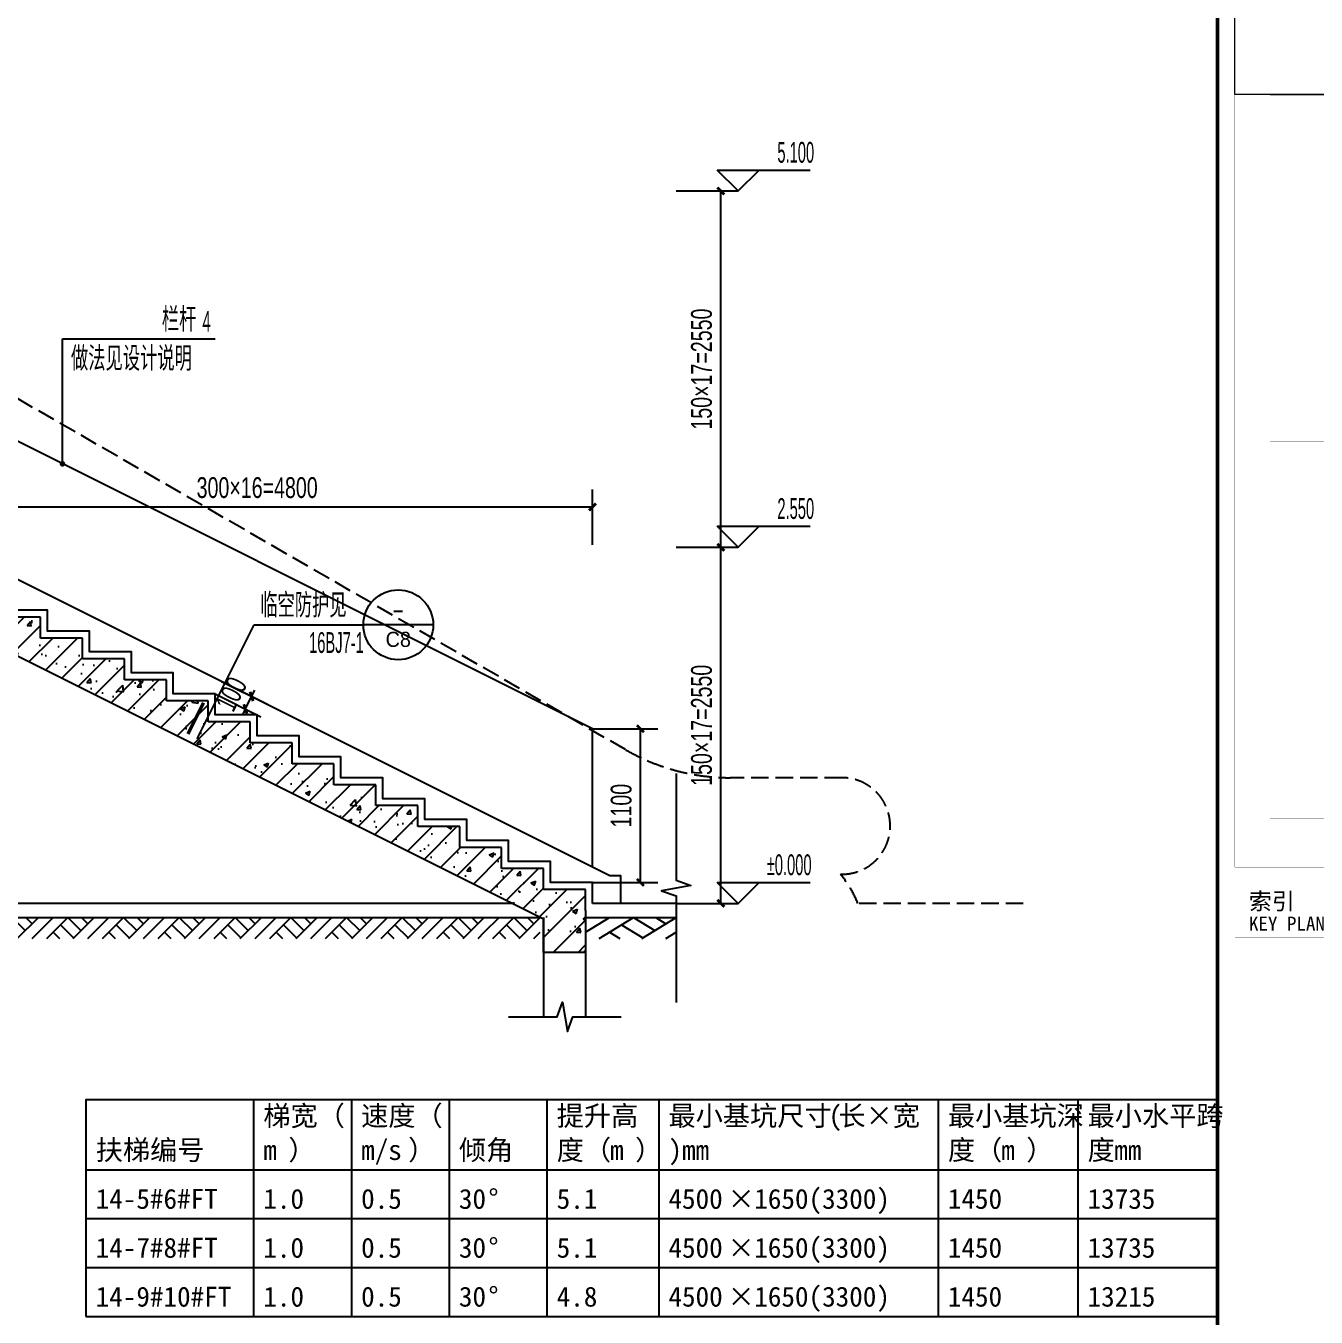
# Model space of a CAD drawing. Extents: x -26219 to 315419, y -160410 to -120810.
# Drawn here: x 166488 to 175724, y -147393 to -138149 of the extents above; entities that cross this region are included whole.
import ezdxf
from ezdxf.enums import TextEntityAlignment as Align

# ---------------------------------------------------------------- set-up
doc = ezdxf.new("R2010")
doc.units = 0
doc.header["$LTSCALE"] = 1000
doc.header["$MEASUREMENT"] = 0
doc.linetypes.add('14#楼幕墙$0$DASH', pattern=[0.35, 0.25, -0.1])
for name, color, linetype in [('01-标注_尺寸', 124, 'Continuous'), ('01-标注_标高', 200, 'Continuous'), ('01-标注_符号', 200, 'Continuous'), ('02-TEXT_标注', 130, 'Continuous'), ('03-表格_紫', 197, 'Continuous'), ('05-填充_天正', 26, 'Continuous'), ('A-E_栏杆', 232, 'Continuous'), ('A_STR-砼墙', 51, 'Continuous'), ('S_SURFACE', 6, 'Continuous')]:
    doc.layers.add(name, color=color, linetype=linetype)
doc.layers.add('04-不打印_辅助线', color=165, linetype='Continuous', plot=False)
doc.styles.add('_TCH_DIM', font='ros.shx', dxfattribs={"width": 0.75, "bigfont": 'jd.shx'})
doc.styles.add('_TCH_DIM_T3', font='ros.shx', dxfattribs={"width": 0.705882, "bigfont": 'jd.shx'})
doc.styles.add('_TCH_LABEL', font='ros.shx', dxfattribs={"bigfont": 'jd.shx'})
doc.styles.get("Standard").update_dxf_attribs({"font": 'STXIHEI_0.TTF'})
doc.styles.add('图签信息$0$hwxh', font='STXIHEI_0.TTF')
doc.styles.add('图签信息$0$华文细黑', font='STXIHEI_0.TTF', dxfattribs={"height": 10})
doc.dimstyles.new('_TCH_ARCH&&50', dxfattribs={"dimtxt": 148.75, "dimasz": 50, "dimexe": 125, "dimexo": 150, "dimgap": 63.125, "dimtad": 1, "dimdec": 0, "dimzin": 0, "dimdsep": 46, "dimtxsty": '_TCH_DIM_T3', "dimblk": 'ARCHTICK', "dimcen": 0.09, "dimclrt": 7, "dimazin": 2, "dimtfac": 1, "dimtdec": 0, "dimtix": 1, "dimtmove": 2, "dimatfit": 3, "dimfxl": 0, "dimtolj": 1, "dimtzin": 0, "dimarcsym": 0})

# ---------------------------------------------------------------- blocks, each defined once
blk = doc.blocks.new('图框-A1')
at = {"const_width": 0.5}
blk.add_lwpolyline([(766, 584), (25, 584), (25, 10), (766, 10)], close=True, dxfattribs=at)
blk = doc.blocks.new('图签信息$0$logo2')
h = blk.add_hatch(color=7)
h.paths.add_polyline_path([(19.021, -7.36), (15.845, -7.36), (15.845, -3.972), (18.974, -3.972), (18.974, -4.243), (16.461, -4.243), (16.461, -5.448), (18.811, -5.448), (18.811, -5.686), (16.474, -5.686), (16.474, -7.116), (19.021, -7.116)])
edge = h.paths.add_edge_path()
edge.add_spline(control_points=[(15.259, -4.206), (15.259, -4.206), (15.127, -4.646), (15.127, -4.646), (15.127, -4.646), (14.62, -4.101), (13.734, -4.101), (13.035, -4.101), (12.071, -4.537), (12.076, -5.621), (12.08, -6.488), (12.766, -7.164), (13.734, -7.168), (14.656, -7.172), (15.227, -6.68), (15.227, -6.68), (15.227, -6.68), (15.164, -7.108), (15.164, -7.108), (13.632, -7.703), (11.417, -7.291), (11.411, -5.643), (11.404, -3.721), (14.157, -3.665), (15.259, -4.206)], knot_values=[0, 0, 0, 0, 1, 1, 1, 2, 2, 2, 3, 3, 3, 4, 4, 4, 5, 5, 5, 6, 6, 6, 7, 7, 7, 8, 8, 8, 8], degree=3, periodic=0)
edge = h.paths.add_edge_path(flags=16)
edge.add_spline(control_points=[(10.229, -5.566), (10.229, -5.16), (10.12, -4.83), (9.897, -4.576), (9.63, -4.273), (9.228, -4.122), (8.69, -4.122), (8.69, -4.122), (7.638, -4.122), (7.638, -4.122), (7.638, -4.122), (7.638, -7.098), (7.638, -7.098), (7.638, -7.098), (8.663, -7.098), (8.663, -7.098), (9.133, -7.098), (9.519, -6.934), (9.823, -6.604), (10.095, -6.309), (10.229, -5.964), (10.229, -5.566)], knot_values=[0, 0, 0, 0, 1, 1, 1, 2, 2, 2, 3, 3, 3, 4, 4, 4, 5, 5, 5, 6, 6, 6, 7, 7, 7, 7], degree=3, periodic=0)
edge = h.paths.add_edge_path()
edge.add_spline(control_points=[(10.919, -5.505), (10.919, -5.962), (10.725, -6.366), (10.336, -6.719), (9.92, -7.098), (9.414, -7.288), (8.817, -7.288), (8.817, -7.288), (7.028, -7.288), (7.028, -7.288), (7.028, -7.288), (7.028, -3.925), (7.028, -3.925), (7.028, -3.925), (9.095, -3.925), (9.095, -3.925), (9.593, -3.925), (10.015, -4.063), (10.363, -4.34), (10.733, -4.637), (10.919, -5.026), (10.919, -5.505)], knot_values=[0, 0, 0, 0, 1, 1, 1, 2, 2, 2, 3, 3, 3, 4, 4, 4, 5, 5, 5, 6, 6, 6, 7, 7, 7, 7], degree=3, periodic=0)
at = {"lineweight": 0}
blk.add_lwpolyline([(19.021, -7.36), (15.845, -7.36), (15.845, -3.972), (18.974, -3.972), (18.974, -4.243), (16.461, -4.243), (16.461, -5.448), (18.811, -5.448), (18.811, -5.686), (16.474, -5.686), (16.474, -7.116), (19.021, -7.116), (19.021, -7.36)], dxfattribs=at)
for points, knots in [([(15.259, -4.206), (15.259, -4.206), (15.127, -4.646), (15.127, -4.646), (15.127, -4.646), (14.62, -4.101), (13.734, -4.101), (13.035, -4.101), (12.071, -4.537), (12.076, -5.621), (12.08, -6.488), (12.766, -7.164), (13.734, -7.168), (14.656, -7.172), (15.227, -6.68), (15.227, -6.68), (15.227, -6.68), (15.164, -7.108), (15.164, -7.108), (13.632, -7.703), (11.417, -7.291), (11.411, -5.643), (11.404, -3.721), (14.157, -3.665), (15.259, -4.206)], [0, 0, 0, 0, 1, 1, 1, 2, 2, 2, 3, 3, 3, 4, 4, 4, 5, 5, 5, 6, 6, 6, 7, 7, 7, 8, 8, 8, 8]), ([(10.919, -5.505), (10.919, -5.962), (10.725, -6.366), (10.336, -6.719), (9.92, -7.098), (9.414, -7.288), (8.817, -7.288), (8.817, -7.288), (7.028, -7.288), (7.028, -7.288), (7.028, -7.288), (7.028, -3.925), (7.028, -3.925), (7.028, -3.925), (9.095, -3.925), (9.095, -3.925), (9.593, -3.925), (10.015, -4.063), (10.363, -4.34), (10.733, -4.637), (10.919, -5.026), (10.919, -5.505)], [0, 0, 0, 0, 1, 1, 1, 2, 2, 2, 3, 3, 3, 4, 4, 4, 5, 5, 5, 6, 6, 6, 7, 7, 7, 7]), ([(10.229, -5.566), (10.229, -5.16), (10.12, -4.83), (9.897, -4.576), (9.63, -4.273), (9.228, -4.122), (8.69, -4.122), (8.69, -4.122), (7.638, -4.122), (7.638, -4.122), (7.638, -4.122), (7.638, -7.098), (7.638, -7.098), (7.638, -7.098), (8.663, -7.098), (8.663, -7.098), (9.133, -7.098), (9.519, -6.934), (9.823, -6.604), (10.095, -6.309), (10.229, -5.964), (10.229, -5.566)], [0, 0, 0, 0, 1, 1, 1, 2, 2, 2, 3, 3, 3, 4, 4, 4, 5, 5, 5, 6, 6, 6, 7, 7, 7, 7])]:
    blk.add_open_spline(points, degree=3, knots=knots, dxfattribs=at)
blk = doc.blocks.new('图签信息$0$logo1')
h = blk.add_hatch(color=8)
edge = h.paths.add_edge_path()
edge.add_spline(control_points=[(3.863, -5.205), (3.635, -5.88), (3.386, -6.562), (3.386, -6.562), (3.386, -6.562), (2.503, -3.908), (2.503, -3.908), (2.503, -3.908), (1.802, -3.905), (1.687, -3.908), (2.021, -4.386), (2.952, -7.271), (2.952, -7.271), (2.952, -7.271), (3.437, -7.271), (3.437, -7.271), (3.437, -7.271), (4.032, -5.659), (4.032, -5.659), (4.032, -5.659), (3.863, -5.205), (3.863, -5.205)], knot_values=[0, 0, 0, 0, 1, 1, 1, 2, 2, 2, 3, 3, 3, 4, 4, 4, 5, 5, 5, 6, 6, 6, 7, 7, 7, 7], degree=3, periodic=0)
h = blk.add_hatch(color=7)
edge = h.paths.add_edge_path()
edge.add_spline(control_points=[(6.038, -3.908), (6.09, -4.101), (5.198, -6.562), (5.198, -6.562), (5.198, -6.562), (4.302, -3.908), (4.302, -3.908), (4.302, -3.908), (3.6, -3.905), (3.486, -3.908), (3.821, -4.386), (4.751, -7.271), (4.751, -7.271), (4.751, -7.271), (5.236, -7.271), (5.236, -7.271), (5.236, -7.271), (6.333, -4.3), (6.333, -4.3), (6.333, -4.3), (6.482, -3.908), (6.482, -3.908), (6.482, -3.908), (6.214, -3.914), (6.038, -3.908)], knot_values=[0, 0, 0, 0, 1, 1, 1, 2, 2, 2, 3, 3, 3, 4, 4, 4, 5, 5, 5, 6, 6, 6, 7, 7, 7, 8, 8, 8, 8], degree=3, periodic=0)
at = {"color": 8, "lineweight": 0}
blk.add_open_spline([(3.863, -5.205), (3.635, -5.88), (3.386, -6.562), (3.386, -6.562), (3.386, -6.562), (2.503, -3.908), (2.503, -3.908), (2.503, -3.908), (1.802, -3.905), (1.687, -3.908), (2.021, -4.386), (2.952, -7.271), (2.952, -7.271), (2.952, -7.271), (3.437, -7.271), (3.437, -7.271), (3.437, -7.271), (4.032, -5.659), (4.032, -5.659), (4.032, -5.659), (3.863, -5.205), (3.863, -5.205)], degree=3, knots=[0, 0, 0, 0, 1, 1, 1, 2, 2, 2, 3, 3, 3, 4, 4, 4, 5, 5, 5, 6, 6, 6, 7, 7, 7, 7], dxfattribs=at)
at = {"lineweight": 0}
blk.add_open_spline([(6.038, -3.908), (6.09, -4.101), (5.198, -6.562), (5.198, -6.562), (5.198, -6.562), (4.302, -3.908), (4.302, -3.908), (4.302, -3.908), (3.6, -3.905), (3.486, -3.908), (3.821, -4.386), (4.751, -7.271), (4.751, -7.271), (4.751, -7.271), (5.236, -7.271), (5.236, -7.271), (5.236, -7.271), (6.333, -4.3), (6.333, -4.3), (6.333, -4.3), (6.482, -3.908), (6.482, -3.908), (6.482, -3.908), (6.214, -3.914), (6.038, -3.908)], degree=3, knots=[0, 0, 0, 0, 1, 1, 1, 2, 2, 2, 3, 3, 3, 4, 4, 4, 5, 5, 5, 6, 6, 6, 7, 7, 7, 8, 8, 8, 8], dxfattribs=at)
blk.add_blockref('图签信息$0$logo2', (0, 0))
blk = doc.blocks.new('图签信息$0$时间-logo')
at = {"layer": 'Defpoints', "lineweight": 0}
blk.add_lwpolyline([(0, -23.457), (-21.166, -23.457), (-21.166, 0), (0, 0), (0, -23.457)], dxfattribs=at)
blk.add_blockref('图签信息$0$logo1', (-20.967, 0))
at = {"style": '图签信息$0$hwxh'}
for s, height, p in [('华通设计顾问工程有限公司 ', 1.15, (-19.726, -9.054)), ('WALTON DESIGN & CONSULTING ENGINEERING CO., LTD.', 0.5, (-19.497, -10.096)), ('地址:北京市西城区西直门南小街135号西派国际3号楼 100035', 0.5, (-19.485, -11.936)), ('Address: Building No.3 C-Park, No.135 Xizhimen South Street, ', 0.47, (-19.485, -12.827)), ('Xicheng District, Beijing 100035, China ', 0.47, (-16.691, -13.718)), ('电话 Tel：                        （8610）83957395 ', 0.5, (-19.564, -14.906)), ('传真 Fax：                      （8610）83957590 ', 0.5, (-19.485, -15.798)), ('主页 Web：                      www.WDCE.com ', 0.5, (-19.485, -16.689)), ('邮件 E-mail：                    office@WDCE.com ', 0.5, (-19.485, -17.58)), ('资质号 Licence No.：    建筑甲级 A111010265 ', 0.5, (-19.485, -18.472)), ('   规划甲级 101195', 0.5, (-12.602, -19.363))]:
    blk.add_text(s, height=height, dxfattribs=at).set_placement(p)
blk = doc.blocks.new('图签信息')
at = {"const_width": 0.5}
blk.add_lwpolyline([(-65, 0), (0, 0), (0, 500.5), (-65, 500.5)], close=True, dxfattribs=at)
at = {"const_width": 0.05}
for points in [[(-62.5, 404.92), (-62.5, 227.83)], [(-62.5, 227.83), (-2.5, 227.83), (-2.5, 404.92)], [(-57.5, 338.36), (-7.5, 338.36)], [(-57.5, 288.83), (-7.5, 288.83)], [(-57.5, 234.85), (-7.5, 234.85)], [(-62.5, 227.83), (-2.5, 227.83)], [(-62.5, 217.74), (-2.5, 217.74)]]:
    blk.add_lwpolyline(points, dxfattribs=at)
at = {"ltscale": 0.001, "xscale": 2.834689937531525, "yscale": 2.834689937531525, "zscale": 2.834689937531525}
blk.add_blockref('图签信息$0$时间-logo', (-2.5, 404.92), dxfattribs=at)
at = {"style": '图签信息$0$华文细黑'}
for s, height, p in [('索引', 2.4, (-60.5, 224.14)), ('KEY PLAN', 2, (-60.5, 220.74))]:
    blk.add_text(s, height=height, dxfattribs=at).set_placement(p, align=Align.TOP_LEFT)
blk = doc.blocks.new('图签-A1')
at = {"color": 2}
blk.add_blockref('图签信息', (0, 0), dxfattribs=at)
blk = doc.blocks.new('_ArchTick')
at = {"color": 0, "linetype": 'ByBlock', "const_width": 0.4}
blk.add_lwpolyline([(-0.5, -0.5), (0.5, 0.5)], dxfattribs=at)
blk = doc.blocks.new('*D563')
at = {"layer": '01-标注_尺寸', "color": 0, "lineweight": -2, "transparency": 16777216}
for p, q in [((171143.4, -139331), (171587.3, -139331)), ((171462.3, -141881), (171462.3, -139331)), ((171143.4, -141881), (171587.3, -141881))]:
    blk.add_line(p, q, dxfattribs=at)
at = {"layer": 'Defpoints', "color": 0, "transparency": 16777216}
for p in [(170993.4, -139331), (171462.3, -139331), (170993.4, -141881)]:
    blk.add_point(p, dxfattribs=at)
at = {"layer": '01-标注_尺寸', "color": 0, "lineweight": -2, "transparency": 16777216, "xscale": 50, "yscale": 50, "zscale": 50}
for p, rotation in [((171462.3, -139331), 90), ((171462.3, -141881), 270)]:
    blk.add_blockref('_ArchTick', p, dxfattribs=dict(at, rotation=rotation))
at = {"layer": '01-标注_尺寸', "color": 7, "transparency": 16777216, "insert": (171324.8, -140606), "char_height": 148.75, "attachment_point": 5, "rotation": 90, "style": '_TCH_DIM_T3'}
blk.add_mtext('\\A1;150×17=2550', dxfattribs=at)
blk = doc.blocks.new('*D564')
at = {"layer": '01-标注_尺寸', "color": 0, "lineweight": -2, "transparency": 16777216}
for p, q in [((171143.4, -141881), (171587.3, -141881)), ((171462.3, -144431), (171462.3, -141881)), ((171143.4, -144431), (171587.3, -144431))]:
    blk.add_line(p, q, dxfattribs=at)
at = {"layer": 'Defpoints', "color": 0, "transparency": 16777216}
for p in [(170993.4, -141881), (171462.3, -141881), (170993.4, -144431)]:
    blk.add_point(p, dxfattribs=at)
at = {"layer": '01-标注_尺寸', "color": 0, "lineweight": -2, "transparency": 16777216, "xscale": 50, "yscale": 50, "zscale": 50}
for p, rotation in [((171462.3, -141881), 90), ((171462.3, -144431), 270)]:
    blk.add_blockref('_ArchTick', p, dxfattribs=dict(at, rotation=rotation))
at = {"layer": '01-标注_尺寸', "color": 7, "transparency": 16777216, "insert": (171324.8, -143156), "char_height": 148.75, "attachment_point": 5, "rotation": 90, "style": '_TCH_DIM_T3'}
blk.add_mtext('\\A1;150×17=2550', dxfattribs=at)
blk = doc.blocks.new('$LinePat$素土夯实')
at = {"color": 0}
for p, q in [((0, -210), (210, 0)), ((120, -300), (420, 0)), ((420, 0), (608, -188)), ((495, -300), (795, 0)), ((615, 0), (705, -90)), ((315, -105), (502, -293)), ((210, -210), (300, -300)), ((705, -300), (795, -210))]:
    blk.add_line(p, q, dxfattribs=at)
blk = doc.blocks.new('*D763')
at = {"layer": '01-标注_尺寸', "color": 0, "lineweight": -2, "transparency": 16777216}
for p, q in [((165743.4, -141863.7), (165743.4, -141467.8)), ((170543.4, -141863.7), (170543.4, -141467.8)), ((165743.4, -141592.8), (170543.4, -141592.8))]:
    blk.add_line(p, q, dxfattribs=at)
at = {"layer": 'Defpoints', "color": 0, "transparency": 16777216}
for p in [(170543.4, -141592.8), (165743.4, -142013.7), (170543.4, -142013.7)]:
    blk.add_point(p, dxfattribs=at)
at = {"layer": '01-标注_尺寸', "color": 0, "lineweight": -2, "transparency": 16777216, "xscale": 50, "yscale": 50, "zscale": 50, "rotation": 180}
blk.add_blockref('_ArchTick', (165743.4, -141592.8), dxfattribs=at)
at = {"layer": '01-标注_尺寸', "color": 0, "lineweight": -2, "transparency": 16777216, "xscale": 50, "yscale": 50, "zscale": 50}
blk.add_blockref('_ArchTick', (170543.4, -141592.8), dxfattribs=at)
at = {"layer": '01-标注_尺寸', "color": 7, "transparency": 16777216, "insert": (168143.4, -141455.3), "char_height": 148.75, "attachment_point": 5, "style": '_TCH_DIM_T3'}
blk.add_mtext('\\A1;300×16=4800', dxfattribs=at)
blk = doc.blocks.new('*D1472')
at = {"layer": '01-标注_尺寸', "color": 0, "lineweight": -2, "transparency": 16777216}
for p, q in [((170543.4, -143181), (171012.2, -143181)), ((170887.2, -144281), (170887.2, -143181)), ((170543.4, -144281), (171012.2, -144281))]:
    blk.add_line(p, q, dxfattribs=at)
at = {"layer": 'Defpoints', "color": 0, "transparency": 16777216}
for p in [(170393.4, -143181), (170887.2, -143181), (170393.4, -144281)]:
    blk.add_point(p, dxfattribs=at)
at = {"layer": '01-标注_尺寸', "color": 0, "lineweight": -2, "transparency": 16777216, "xscale": 50, "yscale": 50, "zscale": 50}
for p, rotation in [((170887.2, -143181), 90), ((170887.2, -144281), 270)]:
    blk.add_blockref('_ArchTick', p, dxfattribs=dict(at, rotation=rotation))
at = {"layer": '01-标注_尺寸', "color": 7, "transparency": 16777216, "insert": (170749.7, -143731), "char_height": 148.75, "attachment_point": 5, "rotation": 90, "style": '_TCH_DIM_T3'}
blk.add_mtext('\\A1;1100', dxfattribs=at)
blk = doc.blocks.new('*D1691')
at = {"layer": '01-标注_尺寸', "color": 0, "lineweight": -2, "transparency": 16777216}
for p, q in [((167888.2, -142841.5), (168215.5, -143005.2)), ((168103.7, -142949.3), (168126.1, -142904.6)), ((167843.4, -142931), (168170.8, -143094.6)), ((168059, -143038.7), (168103.7, -142949.3)), ((168059, -143038.7), (168036.6, -143083.5))]:
    blk.add_line(p, q, dxfattribs=at)
at = {"layer": 'Defpoints', "color": 0, "transparency": 16777216}
for p in [(167754, -142774.4), (167709.3, -142863.9), (168103.7, -142949.3)]:
    blk.add_point(p, dxfattribs=at)
at = {"layer": '01-标注_尺寸', "color": 0, "lineweight": -2, "transparency": 16777216, "xscale": 50, "yscale": 50, "zscale": 50}
for p, rotation in [((168103.7, -142949.3), 243.434948822922), ((168059, -143038.7), 63.43494882292197)]:
    blk.add_blockref('_ArchTick', p, dxfattribs=dict(at, rotation=rotation))
at = {"layer": '01-标注_尺寸', "color": 7, "transparency": 16777216, "insert": (167958.4, -142932.5), "char_height": 148.75, "attachment_point": 5, "rotation": 63.43495, "style": '_TCH_DIM_T3'}
blk.add_mtext('\\A1;100', dxfattribs=at)

msp = doc.modelspace()

# ---------------------------------------------------------------- hatches: boundary and pattern name
at = {"layer": '05-填充_天正'}
h = msp.add_hatch(dxfattribs=at)
h.set_pattern_fill('钢筋混凝土', color=256, scale=50, style=0)
h.set_pattern_definition([(45, (-159122.59, 58107.67), (-88.388348, 88.388348), []), (50, (-159122.6, 58107.67), (358.6301, -31.37607), [37.5, -412.5]), (355, (-159122.6, 58107.67), (-69.37567, 376.09607), [30, -330]), (100.4514, (-159092.7, 58105.05), (289.2547, 344.71977), [31.8701, -350.57106]), (46.1842, (-159122.6, 58207.67), (533.6205, -82.7595), [56.25, -618.75]), (96.6356, (-159078.1, 58200.77), (467.33135, 487.05894), [47.80514, -525.8565]), (351.1842, (-159122.6, 58207.67), (467.331, 487.0593), [45, -495]), (21, (-159072.6, 58182.67), (298.45353, -201.30945), [37.5, -412.5]), (326, (-159072.6, 58182.67), (121.65767, 362.57502), [30, -330]), (71.4514, (-159047.72, 58165.9), (420.1113, 161.26525), [31.8701, -350.57106]), (37.5, (-159122.59, 58107.67), (6.079928, 166.446927), [0, -326, 0, -335, 0, -331.25]), (7.5, (-159122.6, 58107.67), (131.53477, 197.20586), [0, -191, 0, -318.5, 0, -126.25]), (327.5, (-159234.09, 58107.67), (266.91122, -11.277436), [0, -125, 0, -390, 0, -517.5]), (317.5, (-159284.1, 58107.67), (291.59308, 50.05249), [0, -162.5, 0, -259, 0, -367.5])])
h.paths.add_polyline_path([(170493.4, -144781), (170493.4, -144331), (170193.4, -144331), (170193.4, -144181), (169893.4, -144181), (169893.4, -144031), (169593.4, -144031), (169593.4, -143881), (169293.4, -143881), (169293.4, -143731), (168993.4, -143731), (168993.4, -143581), (168693.4, -143581), (168693.4, -143431), (168393.4, -143431), (168393.4, -143281), (168093.4, -143281), (168093.4, -143131), (167793.4, -143131), (167793.4, -142981), (167493.4, -142981), (167493.4, -142831), (167193.4, -142831), (167193.4, -142681), (166893.4, -142681), (166893.4, -142531), (166593.4, -142531), (166593.4, -142381), (166293.4, -142381), (166293.4, -142231), (165993.4, -142231), (165993.4, -142081), (165693.4, -142081), (165693.4, -142051), (165693.4, -142293.4), (170193.4, -144543.4), (170193.4, -144781)])

# ---------------------------------------------------------------- linework, layer by layer
at = {"layer": '01-标注_标高'}
for p, q in [((171587.3, -139331), (171437.3, -139181)), ((171437.3, -139181), (172102.5, -139181)), ((171587.3, -139331), (171737.3, -139181)), ((171587.3, -141881), (171437.3, -141731)), ((171437.3, -141731), (172102.5, -141731)), ((171587.3, -141881), (171737.3, -141731)), ((171587.3, -144431), (171437.3, -144281)), ((171437.3, -144281), (172102.5, -144281)), ((171587.3, -144431), (171737.3, -144281))]:
    msp.add_line(p, q, dxfattribs=at)
at = {"layer": '01-标注_符号'}
for p, q in [((166749.7, -141284.1), (166749.7, -140390.3)), ((166749.7, -140390.3), (167843.9, -140390.3)), ((167715.2, -143251.5), (168122.7, -142436.5)), ((168122.7, -142436.5), (168903.6, -142436.5)), ((169403.6, -142436.5), (168903.6, -142436.5))]:
    msp.add_line(p, q, dxfattribs=at)
at = {"layer": '01-标注_符号', "const_width": 20}
msp.add_lwpolyline([(166749.7, -141294.1, 1), (166749.7, -141274.1, 1)], format="xyb", close=True, dxfattribs=at)
at = {"layer": '01-标注_符号', "const_width": 25}
msp.add_lwpolyline([(167648.1, -143217.9), (167759.9, -142994.3)], dxfattribs=at)
at = {"layer": '01-标注_符号'}
for points in [[(171143.4, -143501.9), (171143.4, -144264.7), (171248.4, -144302.9), (171038.4, -144340), (171143.4, -144377.2), (171143.4, -145140)], [(169943.7, -145242.8), (170290.4, -145242.8), (170328.6, -145137.8), (170365.6, -145347.8), (170402.9, -145242.8), (170749.6, -145242.8)]]:
    msp.add_lwpolyline(points, dxfattribs=at)
msp.add_circle((169153.6, -142436.5), 250, dxfattribs=at)
at = {"layer": '03-表格_紫'}
msp.add_lwpolyline([(166917.6, -147387.1), (175017.6, -147387.1), (175017.6, -145837.1), (166917.6, -145837.1)], close=True, dxfattribs=at)
for points in [[(168117.6, -145837.1), (168117.6, -147387.1)], [(168817.6, -145837.1), (168817.6, -147387.1)], [(169517.6, -145837.1), (169517.6, -147387.1)], [(170217.6, -145837.1), (170217.6, -147387.1)], [(171017.6, -145837.1), (171017.6, -147387.1)], [(173017.6, -145837.1), (173017.6, -147387.1)], [(174017.6, -145837.1), (174017.6, -147387.1)], [(166917.6, -146337.1), (175017.6, -146337.1)], [(166917.6, -146687.1), (175017.6, -146687.1)], [(166917.6, -147037.1), (175017.6, -147037.1)]]:
    msp.add_lwpolyline(points, dxfattribs=at)
at = {"layer": '04-不打印_辅助线', "linetype": '14#楼幕墙$0$DASH', "ltscale": 0.5}
msp.add_lwpolyline([(173626.9, -144431), (172443.5, -144431, 0.076521), (172318.9, -144221.8, 1.015232), (172329.4, -143531), (171529.9, -143531, -0.131651), (170780, -143330), (162758.7, -138698.9, 0.131652), (161758.7, -138431), (160805.9, -138431, 0.972517), (160786.7, -139121.4, 0.076675), (160661.8, -139331), (159593.4, -139331)], format="xyb", dxfattribs=at)
at = {"layer": 'A-E_栏杆'}
for points in [[(158093.4, -139231), (159767, -139231), (164867, -141781), (165767, -141781), (170667, -144231), (170743.4, -144231), (170743.4, -144431)], [(170543.4, -143181), (165743.4, -140781)], [(170543.4, -144169.2), (170543.4, -143181)]]:
    msp.add_lwpolyline(points, dxfattribs=at)
at = {"layer": 'A_STR-砼墙'}
for p, q in [((170193.4, -144543.4), (165693.4, -142293.4)), ((166593.4, -142381), (166293.4, -142381)), ((166593.4, -142531), (166593.4, -142381)), ((166893.4, -142531), (166593.4, -142531)), ((166893.4, -142681), (166893.4, -142531)), ((167193.4, -142681), (166893.4, -142681)), ((167193.4, -142831), (167193.4, -142681)), ((167493.4, -142831), (167193.4, -142831)), ((167493.4, -142981), (167493.4, -142831)), ((167793.4, -142981), (167493.4, -142981)), ((167793.4, -143131), (167793.4, -142981)), ((168093.4, -143131), (167793.4, -143131)), ((168093.4, -143281), (168093.4, -143131)), ((168393.4, -143281), (168093.4, -143281)), ((168393.4, -143431), (168393.4, -143281)), ((168693.4, -143431), (168393.4, -143431)), ((168693.4, -143581), (168693.4, -143431)), ((168993.4, -143581), (168693.4, -143581)), ((168993.4, -143731), (168993.4, -143581)), ((169293.4, -143731), (168993.4, -143731)), ((169293.4, -143881), (169293.4, -143731)), ((169593.4, -143881), (169293.4, -143881)), ((169593.4, -144031), (169593.4, -143881)), ((169893.4, -144031), (169593.4, -144031)), ((169893.4, -144181), (169893.4, -144031)), ((170193.4, -144181), (169893.4, -144181)), ((170193.4, -144331), (170193.4, -144181)), ((170493.4, -144331), (170193.4, -144331)), ((170493.4, -144481), (170493.4, -144331)), ((170493.4, -144481), (170493.4, -144781)), ((159793.4, -144531), (170168.6, -144531)), ((170193.4, -144781), (170193.4, -144543.4)), ((170493.4, -144531), (171143.4, -144531)), ((170493.4, -144781), (170193.4, -144781))]:
    msp.add_line(p, q, dxfattribs=at)
at = {"layer": 'S_SURFACE'}
for p, q in [((169968.6, -144431), (159793.4, -144431)), ((171143.4, -144431), (170543.4, -144431)), ((170193.4, -144531), (170193.4, -145242.8)), ((170493.4, -144781), (170493.4, -145242.8))]:
    msp.add_line(p, q, dxfattribs=at)
for points in [[(170543.4, -144431), (170543.4, -144281), (170243.4, -144281), (170243.4, -144131), (169943.4, -144131), (169943.4, -143981), (169643.4, -143981), (169643.4, -143831), (169343.4, -143831), (169343.4, -143681), (169043.4, -143681), (169043.4, -143531), (168743.4, -143531), (168743.4, -143381), (168443.4, -143381), (168443.4, -143231), (168143.4, -143231), (168143.4, -143081), (167843.4, -143081), (167843.4, -142931), (167543.4, -142931), (167543.4, -142781), (167243.4, -142781), (167243.4, -142631), (166943.4, -142631), (166943.4, -142481), (166643.4, -142481), (166643.4, -142331), (166343.4, -142331)], [(170543.4, -144431), (170543.4, -144431)]]:
    msp.add_lwpolyline(points, dxfattribs=at)

# ---------------------------------------------------------------- block references
at = {"xscale": 50, "yscale": 50, "zscale": 50}
for name, p in [('图框-A1', (136717.6, -156062.5)), ('图签-A1', (178267.6, -155562.5))]:
    msp.add_blockref(name, p, dxfattribs=at)
at = {"layer": '05-填充_天正', "yscale": 0.5, "zscale": 0.5}
for p, xscale in [((166178.1, -144531), 0.5019427934087424), ((166577.2, -144531), 0.5019427934087424), ((166976.2, -144531), 0.5019427934087424), ((167375.3, -144531), 0.5019427934087424), ((167774.3, -144531), 0.5019427934087424), ((168173.4, -144531), 0.5019427934087424), ((168572.4, -144531), 0.5019427934087424), ((168971.4, -144531), 0.5019427934087424), ((169370.5, -144531), 0.5019427934087424), ((169769.5, -144531), 0.5019427934087424), ((170493.4, -144531), 0.8176100628922325)]:
    msp.add_blockref('$LinePat$素土夯实', p, dxfattribs=dict(at, xscale=xscale))

# ---------------------------------------------------------------- texts
at = {"layer": '02-TEXT_标注', "style": '_TCH_DIM'}
for s, height, width, p in [('5.100', 148.75, 0.529412, (171867, -139128.5)), ('栏杆', 173.64, 0.75, (167461, -140337.8)), ('4', 148.8, 0.529412, (167752, -140337.8)), ('做法见设计说明', 173.64, 0.75, (166810.6, -140617.8)), ('2.550', 148.75, 0.529412, (171867, -141678.5)), ('临空防护见', 173.64, 0.75, (168165.4, -142384)), ('16BJ7-1', 148.75, 0.529412, (168515.1, -142637.8)), ('%%P0.000', 148.75, 0.529412, (171790.9, -144228.5))]:
    msp.add_text(s, height=height, dxfattribs=dict(at, width=width)).set_placement(p)
at = {"layer": '02-TEXT_标注', "style": '_TCH_LABEL'}
for s, height, width, p, p2 in [('-', 130.5, 1.111111, (169110.1, -142390.2), (169197.1, -142390.2)), ('C8', 108.69, 1.428571, (169063, -142594.9), (169244.2, -142594.9))]:
    msp.add_text(s, height=height, dxfattribs=dict(at, width=width)).set_placement(p, p2, align=Align.FIT)
at = {"layer": '03-表格_紫'}
for s, height, p in [('梯宽（', 142.71, (168187.6, -146022.1)), ('速度（', 142.71, (168887.6, -146022.1)), ('提升高', 142.71, (170287.6, -146022.1)), ('最小基坑尺寸', 142.71, (171087.6, -146022.1)), ('(', 142.7, (172233.9, -146022.1)), ('长×宽', 142.71, (172304.4, -146022.1)), ('最小基坑深', 142.71, (173087.6, -146022.1)), ('最小水平跨', 142.71, (174087.6, -146022.1)), ('扶梯编号', 142.71, (166987.6, -146267.1)), ('）', 142.7, (168366.8, -146267.1)), ('m/s', 142.71, (168887.6, -146267.1)), ('）', 142.7, (169224.4, -146267.1)), ('倾角', 142.71, (169587.6, -146267.1)), ('度（', 142.71, (170287.6, -146267.1)), ('）', 142.7, (170848.9, -146267.1)), (')mm', 142.71, (171087.6, -146267.1)), ('度（', 142.71, (173087.6, -146267.1)), ('）', 142.7, (173648.9, -146267.1)), ('度', 142.7, (174087.6, -146267.1)), ('m', 142.7, (168187.6, -146267.1)), ('m', 142.7, (170669.7, -146267.1)), ('m', 142.7, (173469.7, -146267.1)), ('mm', 142.71, (174278.6, -146267.1)), ('14-5#6#FT', 142.71, (166987.6, -146617.1)), ('1.0', 142.71, (168187.6, -146617.1)), ('0.5', 142.71, (168887.6, -146617.1)), ('30', 142.71, (169587.6, -146617.1)), ('°', 142.7, (169799.3, -146617.1)), ('5.1', 142.71, (170287.6, -146617.1)), ('4500', 142.71, (171087.6, -146617.1)), ('×', 142.7, (171510.9, -146617.1)), ('1650(3300)', 142.71, (171702, -146617.1)), ('1450', 142.71, (173087.6, -146617.1)), ('13735', 142.71, (174087.6, -146617.1)), ('14-7#8#FT', 142.71, (166987.6, -146967.1)), ('1.0', 142.71, (168187.6, -146967.1)), ('0.5', 142.71, (168887.6, -146967.1)), ('30', 142.71, (169587.6, -146967.1)), ('°', 142.7, (169799.3, -146967.1)), ('5.1', 142.71, (170287.6, -146967.1)), ('4500', 142.71, (171087.6, -146967.1)), ('×', 142.7, (171510.9, -146967.1)), ('1650(3300)', 142.71, (171702, -146967.1)), ('1450', 142.71, (173087.6, -146967.1)), ('13735', 142.71, (174087.6, -146967.1)), ('1650(3300)', 142.71, (171702, -147317.1)), ('14-9#10#FT', 142.71, (166987.6, -147317.1)), ('1.0', 142.71, (168187.6, -147317.1)), ('0.5', 142.71, (168887.6, -147317.1)), ('30', 142.71, (169587.6, -147317.1)), ('°', 142.7, (169799.3, -147317.1)), ('4.8', 142.71, (170287.6, -147317.1)), ('4500', 142.71, (171087.6, -147317.1)), ('×', 142.7, (171510.9, -147317.1)), ('1450', 142.71, (173087.6, -147317.1)), ('13215', 142.71, (174087.6, -147317.1))]:
    msp.add_text(s, height=height, dxfattribs=at).set_placement(p)

# ---------------------------------------------------------------- dimensions: what is measured, and where the dimension line sits
at = {"layer": '01-标注_尺寸'}
for p1, p2, distance, text, picture, middle in [((170993.4, -141881), (170993.4, -139331), -468.8, '150×17=2550', '*D563', (171324.8, -140606)), ((165743.4, -142013.7), (170543.4, -142013.7), 420.9, '300×16=4800', '*D763', (168143.4, -141455.3)), ((170993.4, -144431), (170993.4, -141881), -468.8, '150×17=2550', '*D564', (171324.8, -143156))]:
    dim = msp.add_aligned_dim(p1=p1, p2=p2, distance=distance, text=text, dimstyle='_TCH_ARCH&&50', dxfattribs=at)
    dim.commit()
    dim.dimension.update_dxf_attribs({"geometry": picture, "text_midpoint": middle})
for p1, p2, distance, picture, middle in [((167709.3, -142863.9), (167754, -142774.4), -391, '*D1691', (167958.4, -142932.5)), ((170393.4, -144281), (170393.4, -143181), -493.8, '*D1472', (170749.7, -143731))]:
    dim = msp.add_aligned_dim(p1=p1, p2=p2, distance=distance, dimstyle='_TCH_ARCH&&50', dxfattribs=at)
    dim.commit()
    dim.dimension.update_dxf_attribs({"geometry": picture, "text_midpoint": middle})

doc.saveas('drawing.dxf')
